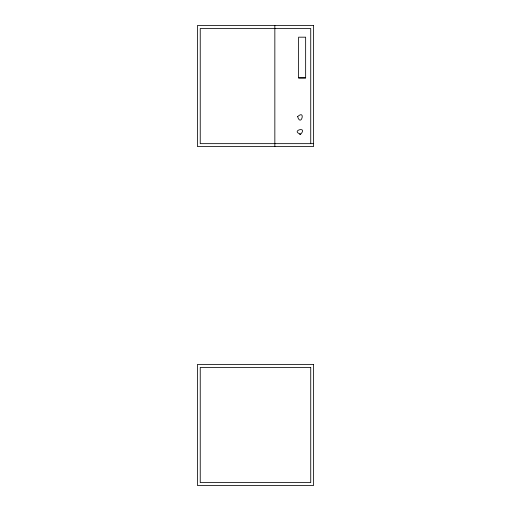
<?xml version="1.0" encoding="UTF-8"?>
<svg xmlns="http://www.w3.org/2000/svg" width="511" height="511" viewBox="0 0 511 511"><rect width="100%" height="100%" fill="white"/><g stroke="black" fill="none" stroke-linecap="round" stroke-linejoin="round"><path stroke-width="0.77" d="M300.679 134.169C308.344 125.834 289.871 130.784 300.679 134.169L299.395 134.169M298.609 77.928L305.648 77.915L305.648 37.182L298.609 37.182L298.609 77.928L305.648 77.915M313.601 143.655L200.235 143.655L200.235 28.501L310.733 28.501L310.733 143.655M274.841 25.55L274.841 146.516M297.626 116.636C301.024 127.469 305.987 108.952 297.626 116.636M313.601 25.55L197.399 25.55L197.399 146.516L313.601 146.516L313.601 25.55M313.601 364.484L197.399 364.484L197.399 485.45L313.601 485.45L313.601 364.484M310.733 367.435L200.235 367.435L200.235 482.588L310.733 482.588L310.733 367.435"/></g></svg>
